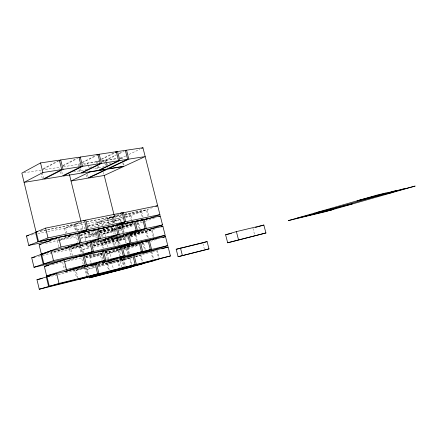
<?xml version="1.0" encoding="UTF-8"?>
<svg xmlns="http://www.w3.org/2000/svg" width="437" height="437" viewBox="0 0 437 437"><rect width="100%" height="100%" fill="white"/><g stroke="black" fill="none" stroke-linecap="round" stroke-linejoin="round"><path stroke-width="0.33" stroke-dasharray="2.19 1.64" d="M43.263 168.693L57.602 161.084M43.367 169.124L58.329 161.204M62.994 165.492L76.612 158.456M63.07 165.913L77.895 158.265M63.365 166.726L78.037 164.47L79.851 163.553M82.265 162.335L95.55 155.643M82.282 162.761L96.184 155.763M83.44 165.317L87.662 163.22L98.931 161.482M83.298 163.657L96.091 161.69L98.472 160.516M101.455 159.046L113.981 152.874M97.735 163.372L97.271 161.51L99.062 160.625M101.455 159.45L114.592 152.988M85.215 169.938L87.056 169.043M89.509 167.841L92.578 166.35M102.395 161.559L104.235 160.663L105.47 165.601M101.734 160.821L104.918 160.33L116.346 154.764M119.35 153.3L122.355 151.83M102.427 161.93L105.404 160.483L117.482 158.626M106.393 161.39L106.087 160.155L116.318 155.173M119.328 153.704L124.146 151.36M111.233 162.908L102.171 167.24L92.95 168.704M120.295 158.582L121.508 158.003L121.836 159.314M120.18 157.986L122.196 157.675L125.861 155.927M128.91 154.469L139.9 149.219M47.797 231.648L64.447 228.261L73.919 224.509L75.59 231.342M40.177 231.184L74.607 224.236L79.529 222.291M66.992 233.227L65.714 228.005L75.197 224.252L83.882 222.499M77.567 230.812L75.891 223.979L80.2 222.275M87.537 223.564L101.428 220.74L111.26 216.97L112.866 223.422M86.581 221.821L111.976 216.697L117.378 214.627M86.236 226.77L77.846 229.982L85.739 228.349M88.11 226.049L96.806 222.723L122.409 217.495M98.576 226.858L97.484 222.466L107.147 218.762L121.726 215.812M109.283 224.247L107.852 218.495L112.462 216.73L121.781 214.851M114.789 222.908L113.183 216.457L119.192 214.152M45.666 243.36L57.433 240.863L70.504 235.936M70.488 235.98L66.681 237.417L60.027 238.821M59.967 240.121L73.678 234.959M120.486 221.652L120.006 219.718L110.725 223.176L88.367 227.803M88.154 226.153L120.678 219.467L123.081 218.571M125.485 217.675L130.286 215.889L131.275 219.822M125.075 216.834L130.985 215.627L140.938 211.918L142.347 217.495M125.091 215.004L141.664 211.645L146.411 209.875L147.99 216.135M124.501 214.168L147.149 209.602L152.71 207.526M80.282 235.406L90.443 231.637M80.261 235.614L92.344 231.135M108.567 227.814L103.629 229.622L99.663 230.457M80.37 235.996L96.817 232.216M99.33 231.299L108.737 227.857M81.135 238.028L88.962 235.166L96.916 233.473M89.011 232.457L89.618 234.926L96.484 232.418M99.352 229.999L99.663 231.255L109.37 227.704M99.292 231.501L111.216 227.136M85.707 240.672L85.057 238.034L96.954 233.713M100.084 232.577L104.465 230.987L114.997 228.748M100.007 231.828L112.861 229.097L115.412 228.18M117.963 227.256L125.61 224.498M115.45 234.522L114.041 228.851L115.313 228.387M118.503 227.24L129.352 223.323M115.838 229.316L101.209 234.565L101.854 237.165M118.378 228.404L120.923 227.491L122.169 232.495M118.465 227.906L121.628 227.24L133.187 223.088M102.995 236.92L102.351 234.319L115.718 229.529M118.263 228.617L122.081 227.245L134.066 224.7M124.037 231.992L122.786 226.994L133.394 223.187M62.808 248.992L59.683 250.111L52.495 251.696M64.725 248.489L60.967 249.827L80.616 245.25M99.641 234.248L112.779 231.435L115.887 230.326M118.995 229.217L122.098 228.103L121.295 224.88M118.798 228.709L122.775 227.863L132.427 224.416L132.1 223.105M136.251 223.05L141.255 221.269M119.306 230.501L133.684 225.405M136.814 224.296L138.065 223.853L139.305 228.78M136.781 224.023L142.571 222.253M145.1 221.357L154.578 217.992M82.506 244.753L79.949 245.654L89.214 243.617M42.356 255.448L69.609 249.418L79.195 246.042L81.031 253.531M46.852 253.067L79.895 245.796L83.008 244.698M72.476 255.7L70.876 249.139L80.474 245.758L89.137 243.851M83.008 253.001L81.173 245.512L83.669 244.638M99.674 240.989L92.518 242.885M102.149 240.284L98.363 241.601L117.619 237.045M86.515 243.972L87.165 246.61L89.683 245.741M92.824 244.649L106.666 239.864M116.237 237.668L118.159 237.007M92.655 244.321L106.513 241.251L116.455 237.837L118.225 244.96M92.507 243.021L117.176 237.586L121.694 236.035M83.462 252.87L82.659 249.593L91.142 246.676M93.665 245.812L101.826 243.01L127.418 237.247M127.484 236.062L112.282 239.416L102.515 242.77L103.76 247.817M114.587 245.594L112.992 239.176L117.657 237.57L126.954 235.527M120.153 244.447L118.378 237.324L122.256 235.991M92.977 245.321L103.307 243.027L123.108 236.242L107.327 239.716M103.798 240.17L104.443 242.775L124.266 235.991M104.443 242.775L120.131 239.29L127.041 236.947M130.182 235.882L140.233 232.473L130.253 234.669M141.583 232.014L142.855 231.583M93.157 247.244L115.472 242.251L124.845 239.094L125.812 242.983M93.731 245.949L128.112 237.996M130.701 237.122L135.235 235.598L136.557 240.869M130.647 236.614L135.94 235.363L145.996 231.976L147.564 238.203M130.188 235.379L146.728 231.73L151.524 230.113L153.589 238.28M130.341 234.691L152.267 229.862L155.392 228.813M52.189 264.636L63.889 261.812M64.518 261.605L73.968 258.464M65.807 261.31L74.64 258.376M85.483 256.59L93.19 254.055M85.444 256.727L93.808 253.979M85.969 257.715L93.879 255.132L101.816 253.302M94.545 254.913L101.482 252.646M107.152 250.8L104.694 251.597L108.627 250.696M101.324 253.203L100.051 253.613L101.799 260.687M105.126 251.963L108.933 250.723M105.071 252.1L109.518 250.652M91.071 262.49L89.929 257.852L101.958 253.957M105.12 252.93L109.55 251.493L111.129 257.863M120.514 248.664L117.935 249.5L119.672 256.464M123.737 247.626L129.538 245.752M120.399 248.811L119.11 249.227L120.688 255.552M123.627 247.774L129.434 245.9M120.831 249.363L106.049 254.115L107.185 258.688M123.403 248.538L125.971 247.713L127.538 253.99M137.071 244.146L126.681 247.484L128.254 253.766M108.48 259.07L107.185 253.848L120.694 249.511M123.808 248.522L138.42 244.846M137.584 244.086L127.631 247.293L123.529 248.211M124.124 249.817L138.649 245.184M141.812 244.174L143.074 243.775L144.631 249.959M141.801 244.004L147.63 242.322M150.82 241.306L157.205 239.268M58.208 274.633L74.793 270.661L84.494 267.663L86.488 275.813M77.988 278.265L76.06 270.361L85.772 267.362L87.766 275.496M94.589 265.68L92.049 266.461L94.621 265.843M97.768 264.702L99.041 264.314M108.797 262.413L114.609 260.638M117.04 259.971L109.288 262.337L124.944 258.589L131.291 256.666M97.79 265.161L111.615 261.85L117.897 259.933M88.94 275.201L87.487 269.274L96.064 266.663M97.981 266.084L106.868 263.374L132.356 257.267M109.283 270.126L107.557 263.161L117.438 260.157L131.947 256.688M121.688 258.857L118.154 259.939L120.399 268.963M98.62 266.597L120.23 261.397L129.702 258.546L131.324 265.046M97.997 266.16L132.351 257.748M135.623 256.765L140.195 255.388L141.856 262.003M135.678 256.426L151.071 252.111L152.961 259.616M134.651 255.995L155.446 250.8M87.487 269.274L95.348 267.384M65.386 272.229L67.364 271.754M72.635 270.498L76.59 269.553M77.245 269.394L81.2 268.449M81.861 268.296L84.494 267.663M102.089 263.462L104.044 262.998M142.08 253.913L144.068 253.438M151.355 251.696L153.343 251.226M97.844 265.073L107.507 262.763M51.577 276.222L57.547 274.791M76.06 270.361L94.496 265.947M107.557 263.161L132.411 257.207M135.623 256.481L140.195 255.388M89.929 257.852L102.182 255.011M107.185 253.848L121.552 250.521M63.911 261.938L81.626 257.857L83.385 265.041M85.515 256.961L101.821 253.236M105.109 252.449L121.005 248.79M138.474 244.769L127.839 247.216L129.407 253.498M105.12 252.542L120.994 248.882M123.343 248.32L126.949 247.511L126.626 246.217M141.746 244.081L143.074 243.775M86.062 257.808L102.449 254.023M105.077 253.416L117.531 250.538L117.056 248.626M112.555 249.795L119.104 248.292M123.687 247.244L134.815 244.687M104.006 251.821L108.589 250.772M112.517 249.871L120.366 248.069M123.638 247.315L136.071 244.463M82.659 249.593L89.875 247.976M87.165 246.61L90.393 245.894M93.731 246.026L124.845 239.094M116.865 237.531L123.813 236.002M124.971 235.745L126.304 235.456M130.297 234.576L140.949 232.233M124.933 235.843L126.927 235.401M81.173 245.512L89.175 243.753M118.378 237.324L127.02 235.423M46.841 253.165L79.195 246.042M92.469 243.119L116.455 237.837M130.275 234.795L151.524 230.113M112.992 239.176L127.544 235.964M130.128 235.477L145.996 231.976M38.369 256.328L41.69 255.596M70.876 249.139L89.356 245.048M85.057 238.034L97.336 235.396M102.351 234.319L116.089 231.37M89.618 234.926L96.916 233.374M100.231 232.664L115.483 229.42M100.231 232.768L116.133 229.376M118.788 228.813L122.098 228.103M80.588 238.329L97.009 234.811M54.035 240.088L59.361 238.963M67.948 237.149L77.196 235.199M80.501 234.5L96.359 231.151M99.663 231.255L115.412 227.917M118.695 227.224L133.127 224.17L132.799 222.854M99.636 231.364L115.379 228.032M118.656 227.338L132.427 224.416M58.722 240.59L76.47 236.821L77.906 242.677M114.041 228.851L115.302 228.578M122.786 226.994L134.115 224.585M118.29 228.048L120.923 227.491M136.732 224.132L138.065 223.853M136.568 221.87L138.556 221.455M110.692 227.426L112.68 227.005M118.64 225.754L120.623 225.334M121.284 225.197L123.272 224.776M123.933 224.64L125.916 224.219M126.583 224.083L128.565 223.662M129.226 223.525L131.215 223.105M136.508 221.991L139.818 221.297M88.165 226.268L120.006 219.718M97.484 222.466L122.447 217.369M125.692 216.823L130.286 215.889M107.852 218.495L121.776 215.676M125.037 215.141L140.938 211.918M31.142 235.03L35.14 234.221M37.806 233.675L47.13 231.779M65.714 228.005L84.893 224.105M75.891 223.979L83.909 222.362M113.183 216.457L121.841 214.709M40.177 231.32L73.919 224.509M86.553 221.958L111.26 216.97M124.447 214.31L146.411 209.875M73.503 171.801L84.565 170.042M101.586 161.073L104.235 160.663M120.164 158.21L121.508 158.003M23.822 172.806L40.275 170.277L42.334 178.744M41.57 170.08L59.443 167.327L59.754 168.611M97.271 161.51L99.183 161.215M106.087 160.155L117.498 158.396M252.914 228.234L254.624 234.735M202.932 243.513L204.287 248.795M147.149 209.602L148.891 216.495M152.267 229.862L154.015 236.783M157.407 250.204L159.325 257.786M156.659 250.434L158.571 257.999M141.664 211.645L143.074 217.233M146.728 231.73L148.296 237.963M151.808 251.892L153.545 258.775M122.196 157.675L122.524 158.986M123.513 162.919L124.01 164.886M138.78 223.597L140.173 229.146M143.795 243.546L145.352 249.735M122.824 163.241L123.316 165.208M130.985 215.627L131.974 219.571M135.94 235.363L137.262 240.64M140.911 255.17L142.571 261.796M106.546 162.001L107.316 165.088M107.475 165.705L107.934 167.557M120.678 219.467L121.322 222.051M122.131 225.279L122.775 227.863M125.523 238.864L126.659 243.404M130.39 258.338L131.854 264.194M105.404 160.483L105.71 161.717M105.869 162.335L106.481 164.798M122.081 227.245L123.485 232.866M127.129 247.446L128.691 253.717M104.918 160.33L105.224 161.57M105.841 164.039L106.153 165.273M121.628 227.24L123.032 232.872M103.438 172.304L103.908 174.205M114.188 215.441L115.658 221.34M119.656 237.362L120.131 239.29M123.6 258.278L125.545 266.084M112.462 216.73L114.068 223.176M117.657 237.57L119.749 245.982M122.868 258.502L125.135 267.597M111.976 216.697L113.582 223.16M117.176 237.586L118.951 244.72M122.562 259.217L124.348 266.379M121.666 258.786L123.611 266.592M98.358 165.858L99.128 168.966M96.091 161.69L96.555 163.558M97.325 166.666L97.948 169.157M112.861 229.097L114.117 234.145M111.675 226.989L112.779 231.435M115.472 242.251L116.264 245.436M120.23 261.397L121.666 267.154M107.147 218.762L108.578 224.509M112.282 239.416L113.877 245.829M117.438 260.157L119.356 267.881M87.662 163.22L87.974 164.47M88.127 165.093L88.902 168.223M104.465 230.987L105.88 236.69M101.428 220.74L102.684 225.814M106.513 241.251L108.092 247.621M111.615 261.85L113.522 269.52M87.471 174.248L88.11 176.816M86.488 175.079L87.121 177.651M102.662 240.421L103.307 243.027M96.806 222.723L97.741 226.486M101.826 243.01L103.23 248.675M106.868 263.374L108.589 270.328M79.255 164.279L79.725 166.175M80.348 168.698L80.971 171.222M96.151 232.648L97.571 238.405M101.264 253.334L102.848 259.758M78.037 164.47L78.507 166.36M79.283 169.523L80.064 172.681M94.938 232.905L96.206 238.023M88.203 232.085L88.962 235.166M93.578 253.892L93.879 255.132M81.178 222.258L82.626 228.152M86.63 267.766L88.476 275.288M75.197 224.252L76.874 231.08M80.474 245.758L82.156 252.613M61.797 171.621L62.584 174.827M74.607 224.236L76.284 231.08M79.895 245.796L81.73 253.291M85.199 267.444L87.198 275.6M60.541 171.817L61.327 175.024M64.447 228.261L65.725 233.495M69.609 249.418L71.051 255.328M74.793 270.661L76.568 277.921M42.203 172.681L43.471 177.886M64.878 265.915L65.523 268.564M57.433 240.863L58.88 246.812M62.628 262.233L64.403 269.531"/><path stroke-width="0.66" d="M61.715 169.594L42.886 172.533L24.084 182.366L42.493 179.399L61.715 169.594L59.399 160.133L40.548 162.925L21.85 173.112L36.042 231.954M58.924 160.887L60.721 159.937L78.982 157.233L81.282 166.541L61.644 176.308L43.787 179.186L63.043 169.387L81.282 166.541M79.081 157.659L80.266 157.047L97.964 154.425L100.248 163.585L80.222 173.314L62.895 176.106L82.566 166.344L100.248 163.585M96.757 155.031L97.964 154.425M97.396 155.151L99.21 154.239L116.368 151.699L118.635 160.718L98.254 170.403L81.44 173.118L101.488 163.394L118.635 160.718M115.177 152.284L116.368 151.699M115.783 152.398L117.575 151.519L125.364 150.366L127.62 159.319L107.076 168.982L99.439 170.212L119.842 160.532L127.62 159.319M125.348 150.776L126.555 150.191L142.954 147.761L159.92 214.605L149.367 218.374L115.434 225.487L125.698 221.734L159.92 214.605M141.73 148.345L142.954 147.761M128.806 159.134L108.245 168.791L124.337 166.197L145.193 156.577L128.806 159.134L126.555 150.191M104.225 175.472L123.644 166.513L107.562 169.114L88.427 178.099L104.225 175.472L114.024 214.786M50.708 240.787L28.749 245.425L26.482 235.98L36.866 231.992M36.2 231.987L45.634 228.114L84.45 220.341L86.788 229.84L76.896 233.571L38.527 241.612L36.2 231.987L37.527 231.719M83.221 220.827L84.45 220.341M83.899 220.811L85.745 220.084L122.18 212.786L124.479 221.985L114.226 225.738M28.749 245.425L37.861 241.874L59.678 237.296M38.527 241.612L48.004 237.919L86.788 229.84M120.377 213.48L122.18 212.786M45.961 253.132L41.389 254.137L39.128 244.747L58.634 237.28L77.354 233.358L79.703 242.956L65.315 248.101M122.196 213.005L157.659 205.685L155.801 206.379M75.486 234.057L77.354 233.358M76.175 234.019L88.083 229.567L124.479 221.985M94.889 229.988L96.795 229.283L99.128 238.722L85.084 243.677M94.889 230.19L98.068 229.015L115.636 225.334L117.952 234.625L103.454 239.673M113.123 226.251L115.636 225.334M114.986 225.76L133.897 221.504L136.197 230.649L122.742 235.281M41.389 254.137L61.005 247.025L79.703 242.956M63.218 260.589L33.999 267.286L31.721 257.797L40.898 254.476L43.542 253.892M92.207 251.827L53.505 260.621L43.902 263.904L41.57 254.23L51.118 250.772L89.853 242.289L92.207 251.827L82.189 255.164L43.23 264.134L33.999 267.286M131.985 222.193L133.897 221.504M133.82 221.712L142.823 219.636L145.106 228.709L129.625 234.013M140.25 220.554L142.823 219.636M142.129 220.057L160.27 215.976L162.537 224.913L147.302 230.081M67.232 247.593L81.02 242.666L99.128 238.722M159.008 216.424L160.27 215.976M86.979 243.174L100.401 238.444L117.952 234.625M87.367 243.163L89.853 242.289M89.279 242.661L127.495 234.041L129.805 243.278L119.438 246.665L82.768 255.11L75.049 257.683M105.301 239.186L119.181 234.358L136.197 230.649M123.289 235.243L137.393 230.392L145.106 228.709M124.916 234.926L127.495 234.041M126.774 234.44L162.886 226.29L165.159 235.243L154.496 238.668L119.913 246.632L115.226 248.161L148.924 240.454M131.433 233.538L146.286 228.453L162.537 224.913M161.013 226.918L162.886 226.29M120.399 268.963L170.419 255.967L168.141 246.976L46.633 275.867L44.355 266.439L64.113 259.802L82.79 255.53L85.155 265.172L64.884 271.519M75.066 257.54L81.49 255.399M83.467 254.875L93.496 251.532L129.805 243.278M79.01 256.787L82.79 255.53M80.949 256.279L102.187 251.095L104.53 260.578L83.866 267.002M99.62 251.941L102.187 251.095M100.242 251.865L120.983 246.801L123.31 256.131L102.274 262.615M109.971 249.762L118.711 246.905M120.639 246.392L131.024 243.005L165.159 235.243M117.176 248.041L120.983 246.801M119.039 247.55L139.201 242.633L141.512 251.821L120.142 258.36M134.694 244.092L139.201 242.633M136.53 243.611L148.105 240.601L150.404 249.713L128.882 256.284M145.51 241.437L148.105 240.601M146.034 241.377L153.748 238.908M162.957 237.438L165.508 236.625L167.786 245.594L145.974 252.209M46.633 275.867L66.495 269.591L85.155 265.172M86.799 277.063L77.049 279.899L39.27 289.239L36.981 279.713L50.233 275.845M46.956 276.577L56.635 273.535L59.028 283.427L49.299 286.29L46.956 276.577L50.255 275.791M66.167 271.213L86.466 264.86L104.53 260.578M85.111 266.707L105.803 260.277L123.31 256.131M90.24 265.887L95.282 264.33L97.642 273.912L87.509 276.856L48.616 286.492L39.27 289.239M93.42 264.997L96.572 264.019L98.931 273.595L88.782 276.539M103.487 262.331L124.54 255.842L141.512 251.821M106.672 261.971L111.763 260.408M121.317 258.081L142.702 251.537L150.404 249.713M126.872 256.896L128.167 256.503M130.035 256.006L151.579 249.434L167.786 245.594M126.965 257.175L132.837 255.383L135.159 264.664L78.31 279.587L113.839 270.803L123.933 267.892M130.133 256.29L134.05 255.099L136.366 264.363L125.872 267.384M143.981 252.815L145.248 252.433M161.827 248.877L168.141 246.976M176.198 249.276L207.111 241.585L208.99 248.893L178.094 256.716L176.198 249.276L202.757 242.852M225.596 234.778L236.379 231.61L263.844 225.05L265.931 232.965L227.677 242.781L225.596 234.778L231.452 233.374M203.38 242.672L207.111 241.585M255.487 227.486L257.415 226.923M258.699 226.546L263.844 225.05M89.263 276.512L89.585 277.828L142.353 263.986M99.489 274.982L153.278 260.867M109.753 272.027L158.888 259.261M131.816 266.996L89.585 277.828M178.094 256.716L208.99 248.893M227.677 242.781L265.931 232.965M59.028 283.427L97.642 273.912M98.931 273.595L135.159 264.664M136.366 264.363L170.419 255.967M335.9 207.881L353.5 203.669L393.114 192.356L375.405 196.552L334.622 208.187L316.312 212.562L355.658 201.233L374.116 196.858M36.981 279.713L42.291 278.445M386.297 192.864L377.617 194.913L357.089 200.823L396.119 190.548M405.733 188.281L367.064 198.458M376.836 196.142L415.15 186.064L394.545 191.947L386.406 193.875M44.355 266.439L48.928 265.39M165.508 236.625L149.285 240.334L151.579 249.434M114.51 248.396L148.192 240.694M41.57 254.23L43.553 253.799M31.721 257.797L35.042 257.065M39.128 244.747L41.089 244.332M96.795 229.283L78.665 233.079L81.02 242.666M79.512 233.019L113.56 225.88M62.983 236.603L72.236 234.664M79.485 233.139L86.821 231.599M92.158 230.479L105.503 227.682M108.835 226.983L113.505 226.005M115.379 225.612L118.034 225.055M119.367 224.776L124.021 223.799M125.348 223.52L140.643 220.308M141.976 220.03L148.624 218.637M26.482 235.98L28.481 235.576M236.379 231.61L238.504 239.738M180.476 248.025L182.387 255.514M144.002 219.385L146.286 228.453M117.575 151.519L119.842 160.532M135.093 221.253L137.393 230.392M140.397 242.36L142.702 251.537M123.398 212.546L125.698 221.734M128.713 233.773L131.024 243.005M99.21 154.239L101.488 163.394M116.87 225.071L119.181 234.358M122.218 246.517L124.54 255.842M80.266 157.047L82.566 166.344M98.068 229.015L100.401 238.444M103.46 250.805L105.803 260.277M85.745 220.084L88.083 229.567M91.147 242.005L93.496 251.532M98.511 273.933L98.817 275.173M69.428 174.483L81.014 221.603M60.721 159.937L63.043 169.387M84.101 255.23L86.466 264.86M40.548 162.925L42.886 172.533M58.634 237.28L61.005 247.025M64.113 259.802L66.495 269.591M45.634 228.114L48.004 237.919M51.118 250.772L53.505 260.621M35.544 232.26L37.861 241.874M40.898 254.476L43.23 264.134M46.278 276.79L48.616 286.492M89.836 171.976L71.034 180.994L87.28 178.291L106.393 169.299L89.836 171.976M296.182 218.358L288.3 220.625L325.21 211.754L333.18 209.476L296.182 218.358M315.022 212.934L297.411 218.003L334.42 209.121L352.2 204.041L315.022 212.934"/></g></svg>
